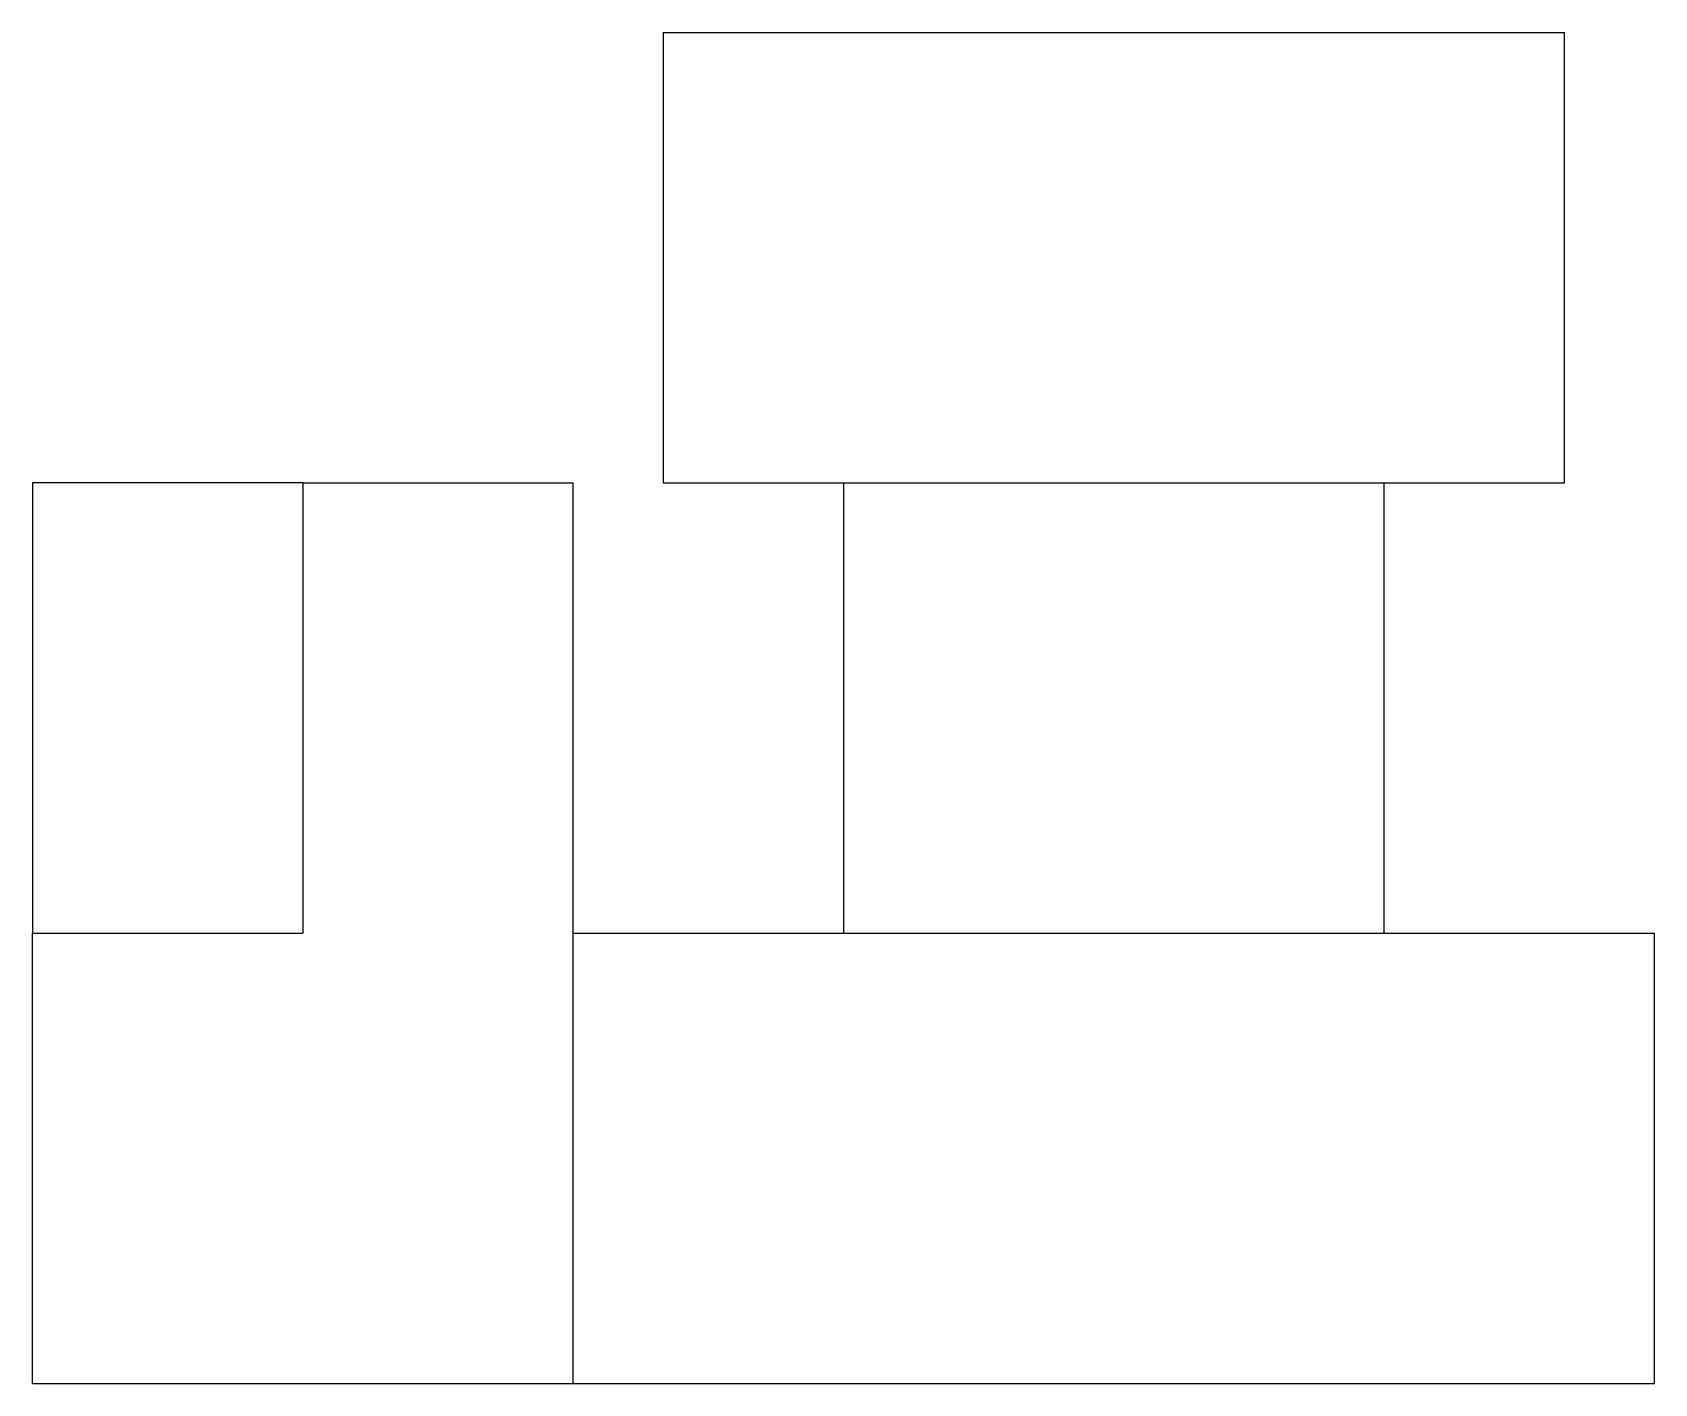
# Model space of a CAD drawing. Header units: metres. Extents: x -12 to 6, y 0 to 15.
import ezdxf

# ---------------------------------------------------------------- set-up
doc = ezdxf.new("R2010")
doc.units = ezdxf.units.M

msp = doc.modelspace()

# ---------------------------------------------------------------- linework, layer by layer
for points in [[(-5, 15), (-4.965, 15), (-4.93, 15), (-4.895, 15), (-4.83, 15), (-4.727, 15), (-4.623, 15), (-4.52, 15), (-4.362, 15), (-4.195, 15), (-4.028, 15), (-3.846, 15), (-3.624, 15), (-3.402, 15), (-3.181, 15), (-2.928, 15), (-2.662, 15), (-2.397, 15), (-2.127, 15), (-1.831, 15), (-1.535, 15), (-1.239, 15), (-0.935, 15), (-0.623, 15), (-0.312, 15), (0, 15), (0.312, 15), (0.623, 15), (0.935, 15), (1.239, 15), (1.535, 15), (1.831, 15), (2.127, 15), (2.397, 15), (2.662, 15), (2.928, 15), (3.181, 15), (3.402, 15), (3.624, 15), (3.846, 15), (4.028, 15), (4.195, 15), (4.362, 15), (4.52, 15), (4.623, 15), (4.727, 15), (4.83, 15), (4.895, 15), (4.93, 15), (4.965, 15), (5, 15)], [(-5, 15), (-5, 14.9), (-5, 14.8), (-5, 14.7), (-5, 14.6), (-5, 14.5), (-5, 14.4), (-5, 14.3), (-5, 14.2), (-5, 14.1), (-5, 14), (-5, 13.9), (-5, 13.8), (-5, 13.7), (-5, 13.6), (-5, 13.5), (-5, 13.4), (-5, 13.3), (-5, 13.2), (-5, 13.1), (-5, 13), (-5, 12.9), (-5, 12.8), (-5, 12.7), (-5, 12.6), (-5, 12.5), (-5, 12.4), (-5, 12.3), (-5, 12.2), (-5, 12.1), (-5, 12), (-5, 11.9), (-5, 11.8), (-5, 11.7), (-5, 11.6), (-5, 11.5), (-5, 11.4), (-5, 11.3), (-5, 11.2), (-5, 11.1), (-5, 11), (-5, 10.9), (-5, 10.8), (-5, 10.7), (-5, 10.6), (-5, 10.5), (-5, 10.4), (-5, 10.3), (-5, 10.2), (-5, 10.1), (-5, 10)], [(5, 10), (5, 10.1), (5, 10.2), (5, 10.3), (5, 10.4), (5, 10.5), (5, 10.6), (5, 10.7), (5, 10.8), (5, 10.9), (5, 11), (5, 11.1), (5, 11.2), (5, 11.3), (5, 11.4), (5, 11.5), (5, 11.6), (5, 11.7), (5, 11.8), (5, 11.9), (5, 12), (5, 12.1), (5, 12.2), (5, 12.3), (5, 12.4), (5, 12.5), (5, 12.6), (5, 12.7), (5, 12.8), (5, 12.9), (5, 13), (5, 13.1), (5, 13.2), (5, 13.3), (5, 13.4), (5, 13.5), (5, 13.6), (5, 13.7), (5, 13.8), (5, 13.9), (5, 14), (5, 14.1), (5, 14.2), (5, 14.3), (5, 14.4), (5, 14.5), (5, 14.6), (5, 14.7), (5, 14.8), (5, 14.9), (5, 15)], [(-12, 10), (-12, 9.9), (-12, 9.8), (-12, 9.7), (-12, 9.6), (-12, 9.5), (-12, 9.4), (-12, 9.3), (-12, 9.2), (-12, 9.1), (-12, 9), (-12, 8.9), (-12, 8.8), (-12, 8.7), (-12, 8.6), (-12, 8.5), (-12, 8.4), (-12, 8.3), (-12, 8.2), (-12, 8.1), (-12, 8), (-12, 7.9), (-12, 7.8), (-12, 7.7), (-12, 7.6), (-12, 7.5), (-12, 7.4), (-12, 7.3), (-12, 7.2), (-12, 7.1), (-12, 7), (-12, 6.9), (-12, 6.8), (-12, 6.7), (-12, 6.6), (-12, 6.5), (-12, 6.4), (-12, 6.3), (-12, 6.2), (-12, 6.1), (-12, 6), (-12, 5.9), (-12, 5.8), (-12, 5.7), (-12, 5.6), (-12, 5.5), (-12, 5.4), (-12, 5.3), (-12, 5.2), (-12, 5.1), (-12, 5)], [(-9, 10), (-9.06, 10), (-9.12, 10), (-9.18, 10), (-9.24, 10), (-9.3, 10), (-9.36, 10), (-9.42, 10), (-9.48, 10), (-9.54, 10), (-9.6, 10), (-9.66, 10), (-9.72, 10), (-9.78, 10), (-9.84, 10), (-9.9, 10), (-9.96, 10), (-10.02, 10), (-10.08, 10), (-10.14, 10), (-10.2, 10), (-10.26, 10), (-10.32, 10), (-10.38, 10), (-10.44, 10), (-10.5, 10), (-10.56, 10), (-10.62, 10), (-10.68, 10), (-10.74, 10), (-10.8, 10), (-10.86, 10), (-10.92, 10), (-10.98, 10), (-11.04, 10), (-11.1, 10), (-11.16, 10), (-11.22, 10), (-11.28, 10), (-11.34, 10), (-11.4, 10), (-11.46, 10), (-11.52, 10), (-11.58, 10), (-11.64, 10), (-11.7, 10), (-11.76, 10), (-11.82, 10), (-11.88, 10), (-11.94, 10), (-12, 10)], [(-9, 10), (-8.94, 10), (-8.88, 10), (-8.82, 10), (-8.76, 10), (-8.7, 10), (-8.64, 10), (-8.58, 10), (-8.52, 10), (-8.46, 10), (-8.4, 10), (-8.34, 10), (-8.28, 10), (-8.22, 10), (-8.16, 10), (-8.1, 10), (-8.04, 10), (-7.98, 10), (-7.92, 10), (-7.86, 10), (-7.8, 10), (-7.74, 10), (-7.68, 10), (-7.62, 10), (-7.56, 10), (-7.5, 10), (-7.44, 10), (-7.38, 10), (-7.32, 10), (-7.26, 10), (-7.2, 10), (-7.14, 10), (-7.08, 10), (-7.02, 10), (-6.96, 10), (-6.9, 10), (-6.84, 10), (-6.78, 10), (-6.72, 10), (-6.66, 10), (-6.6, 10), (-6.54, 10), (-6.48, 10), (-6.42, 10), (-6.36, 10), (-6.3, 10), (-6.24, 10), (-6.18, 10), (-6.12, 10), (-6.06, 10), (-6, 10)], [(-9, 10), (-9, 9.9), (-9, 9.8), (-9, 9.7), (-9, 9.6), (-9, 9.5), (-9, 9.4), (-9, 9.3), (-9, 9.2), (-9, 9.1), (-9, 9), (-9, 8.9), (-9, 8.8), (-9, 8.7), (-9, 8.6), (-9, 8.5), (-9, 8.4), (-9, 8.3), (-9, 8.2), (-9, 8.1), (-9, 8), (-9, 7.9), (-9, 7.8), (-9, 7.7), (-9, 7.6), (-9, 7.5), (-9, 7.4), (-9, 7.3), (-9, 7.2), (-9, 7.1), (-9, 7), (-9, 6.9), (-9, 6.8), (-9, 6.7), (-9, 6.6), (-9, 6.5), (-9, 6.4), (-9, 6.3), (-9, 6.2), (-9, 6.1), (-9, 6), (-9, 5.9), (-9, 5.8), (-9, 5.7), (-9, 5.6), (-9, 5.5), (-9, 5.4), (-9, 5.3), (-9, 5.2), (-9, 5.1), (-9, 5)], [(-6, 5), (-6, 5.1), (-6, 5.2), (-6, 5.3), (-6, 5.4), (-6, 5.5), (-6, 5.6), (-6, 5.7), (-6, 5.8), (-6, 5.9), (-6, 6), (-6, 6.1), (-6, 6.2), (-6, 6.3), (-6, 6.4), (-6, 6.5), (-6, 6.6), (-6, 6.7), (-6, 6.8), (-6, 6.9), (-6, 7), (-6, 7.1), (-6, 7.2), (-6, 7.3), (-6, 7.4), (-6, 7.5), (-6, 7.6), (-6, 7.7), (-6, 7.8), (-6, 7.9), (-6, 8), (-6, 8.1), (-6, 8.2), (-6, 8.3), (-6, 8.4), (-6, 8.5), (-6, 8.6), (-6, 8.7), (-6, 8.8), (-6, 8.9), (-6, 9), (-6, 9.1), (-6, 9.2), (-6, 9.3), (-6, 9.4), (-6, 9.5), (-6, 9.6), (-6, 9.7), (-6, 9.8), (-6, 9.9), (-6, 10)], [(-5, 10), (-4.965, 10), (-4.93, 10), (-4.895, 10), (-4.83, 10), (-4.727, 10), (-4.623, 10), (-4.52, 10), (-4.362, 10), (-4.195, 10), (-4.028, 10), (-3.846, 10), (-3.624, 10), (-3.402, 10), (-3.181, 10), (-2.928, 10), (-2.662, 10), (-2.397, 10), (-2.127, 10), (-1.831, 10), (-1.535, 10), (-1.239, 10), (-0.935, 10), (-0.623, 10), (-0.312, 10), (0, 10), (0.312, 10), (0.623, 10), (0.935, 10), (1.239, 10), (1.535, 10), (1.831, 10), (2.127, 10), (2.397, 10), (2.662, 10), (2.928, 10), (3.181, 10), (3.402, 10), (3.624, 10), (3.846, 10), (4.028, 10), (4.195, 10), (4.362, 10), (4.52, 10), (4.623, 10), (4.727, 10), (4.83, 10), (4.895, 10), (4.93, 10), (4.965, 10), (5, 10)], [(-3, 10), (-3, 9.9), (-3, 9.8), (-3, 9.7), (-3, 9.6), (-3, 9.5), (-3, 9.4), (-3, 9.3), (-3, 9.2), (-3, 9.1), (-3, 9), (-3, 8.9), (-3, 8.8), (-3, 8.7), (-3, 8.6), (-3, 8.5), (-3, 8.4), (-3, 8.3), (-3, 8.2), (-3, 8.1), (-3, 8), (-3, 7.9), (-3, 7.8), (-3, 7.7), (-3, 7.6), (-3, 7.5), (-3, 7.4), (-3, 7.3), (-3, 7.2), (-3, 7.1), (-3, 7), (-3, 6.9), (-3, 6.8), (-3, 6.7), (-3, 6.6), (-3, 6.5), (-3, 6.4), (-3, 6.3), (-3, 6.2), (-3, 6.1), (-3, 6), (-3, 5.9), (-3, 5.8), (-3, 5.7), (-3, 5.6), (-3, 5.5), (-3, 5.4), (-3, 5.3), (-3, 5.2), (-3, 5.1), (-3, 5)], [(3, 5), (3, 5.1), (3, 5.2), (3, 5.3), (3, 5.4), (3, 5.5), (3, 5.6), (3, 5.7), (3, 5.8), (3, 5.9), (3, 6), (3, 6.1), (3, 6.2), (3, 6.3), (3, 6.4), (3, 6.5), (3, 6.6), (3, 6.7), (3, 6.8), (3, 6.9), (3, 7), (3, 7.1), (3, 7.2), (3, 7.3), (3, 7.4), (3, 7.5), (3, 7.6), (3, 7.7), (3, 7.8), (3, 7.9), (3, 8), (3, 8.1), (3, 8.2), (3, 8.3), (3, 8.4), (3, 8.5), (3, 8.6), (3, 8.7), (3, 8.8), (3, 8.9), (3, 9), (3, 9.1), (3, 9.2), (3, 9.3), (3, 9.4), (3, 9.5), (3, 9.6), (3, 9.7), (3, 9.8), (3, 9.9), (3, 10)], [(-12, 5), (-11.94, 5), (-11.88, 5), (-11.82, 5), (-11.76, 5), (-11.7, 5), (-11.64, 5), (-11.58, 5), (-11.52, 5), (-11.46, 5), (-11.4, 5), (-11.34, 5), (-11.28, 5), (-11.22, 5), (-11.16, 5), (-11.1, 5), (-11.04, 5), (-10.98, 5), (-10.92, 5), (-10.86, 5), (-10.8, 5), (-10.74, 5), (-10.68, 5), (-10.62, 5), (-10.56, 5), (-10.5, 5), (-10.44, 5), (-10.38, 5), (-10.32, 5), (-10.26, 5), (-10.2, 5), (-10.14, 5), (-10.08, 5), (-10.02, 5), (-9.96, 5), (-9.9, 5), (-9.84, 5), (-9.78, 5), (-9.72, 5), (-9.66, 5), (-9.6, 5), (-9.54, 5), (-9.48, 5), (-9.42, 5), (-9.36, 5), (-9.3, 5), (-9.24, 5), (-9.18, 5), (-9.12, 5), (-9.06, 5), (-9, 5)], [(-12, 0), (-12, 0.1), (-12, 0.2), (-12, 0.3), (-12, 0.4), (-12, 0.5), (-12, 0.6), (-12, 0.7), (-12, 0.8), (-12, 0.9), (-12, 1), (-12, 1.1), (-12, 1.2), (-12, 1.3), (-12, 1.4), (-12, 1.5), (-12, 1.6), (-12, 1.7), (-12, 1.8), (-12, 1.9), (-12, 2), (-12, 2.1), (-12, 2.2), (-12, 2.3), (-12, 2.4), (-12, 2.5), (-12, 2.6), (-12, 2.7), (-12, 2.8), (-12, 2.9), (-12, 3), (-12, 3.1), (-12, 3.2), (-12, 3.3), (-12, 3.4), (-12, 3.5), (-12, 3.6), (-12, 3.7), (-12, 3.8), (-12, 3.9), (-12, 4), (-12, 4.1), (-12, 4.2), (-12, 4.3), (-12, 4.4), (-12, 4.5), (-12, 4.6), (-12, 4.7), (-12, 4.8), (-12, 4.9), (-12, 5)], [(-6, 5), (-5.958, 5), (-5.916, 5), (-5.874, 5), (-5.796, 5), (-5.672, 5), (-5.548, 5), (-5.424, 5), (-5.234, 5), (-5.034, 5), (-4.834, 5), (-4.615, 5), (-4.349, 5), (-4.083, 5), (-3.817, 5), (-3.513, 5), (-3.195, 5), (-2.876, 5), (-2.553, 5), (-2.197, 5), (-1.842, 5), (-1.487, 5), (-1.122, 5), (-0.748, 5), (-0.374, 5), (0, 5), (0.374, 5), (0.748, 5), (1.122, 5), (1.487, 5), (1.842, 5), (2.197, 5), (2.553, 5), (2.876, 5), (3.195, 5), (3.513, 5), (3.817, 5), (4.083, 5), (4.349, 5), (4.615, 5), (4.834, 5), (5.034, 5), (5.234, 5), (5.424, 5), (5.548, 5), (5.672, 5), (5.796, 5), (5.874, 5), (5.916, 5), (5.958, 5), (6, 5)], [(-6, 0), (-6, 0.1), (-6, 0.2), (-6, 0.3), (-6, 0.4), (-6, 0.5), (-6, 0.6), (-6, 0.7), (-6, 0.8), (-6, 0.9), (-6, 1), (-6, 1.1), (-6, 1.2), (-6, 1.3), (-6, 1.4), (-6, 1.5), (-6, 1.6), (-6, 1.7), (-6, 1.8), (-6, 1.9), (-6, 2), (-6, 2.1), (-6, 2.2), (-6, 2.3), (-6, 2.4), (-6, 2.5), (-6, 2.6), (-6, 2.7), (-6, 2.8), (-6, 2.9), (-6, 3), (-6, 3.1), (-6, 3.2), (-6, 3.3), (-6, 3.4), (-6, 3.5), (-6, 3.6), (-6, 3.7), (-6, 3.8), (-6, 3.9), (-6, 4), (-6, 4.1), (-6, 4.2), (-6, 4.3), (-6, 4.4), (-6, 4.5), (-6, 4.6), (-6, 4.7), (-6, 4.8), (-6, 4.9), (-6, 5)], [(6, 0), (6, 0.1), (6, 0.2), (6, 0.3), (6, 0.4), (6, 0.5), (6, 0.6), (6, 0.7), (6, 0.8), (6, 0.9), (6, 1), (6, 1.1), (6, 1.2), (6, 1.3), (6, 1.4), (6, 1.5), (6, 1.6), (6, 1.7), (6, 1.8), (6, 1.9), (6, 2), (6, 2.1), (6, 2.2), (6, 2.3), (6, 2.4), (6, 2.5), (6, 2.6), (6, 2.7), (6, 2.8), (6, 2.9), (6, 3), (6, 3.1), (6, 3.2), (6, 3.3), (6, 3.4), (6, 3.5), (6, 3.6), (6, 3.7), (6, 3.8), (6, 3.9), (6, 4), (6, 4.1), (6, 4.2), (6, 4.3), (6, 4.4), (6, 4.5), (6, 4.6), (6, 4.7), (6, 4.8), (6, 4.9), (6, 5)], [(-12, 0), (-11.88, 0), (-11.76, 0), (-11.64, 0), (-11.52, 0), (-11.4, 0), (-11.28, 0), (-11.16, 0), (-11.04, 0), (-10.92, 0), (-10.8, 0), (-10.68, 0), (-10.56, 0), (-10.44, 0), (-10.32, 0), (-10.2, 0), (-10.08, 0), (-9.96, 0), (-9.84, 0), (-9.72, 0), (-9.6, 0), (-9.48, 0), (-9.36, 0), (-9.24, 0), (-9.12, 0), (-9, 0), (-8.88, 0), (-8.76, 0), (-8.64, 0), (-8.52, 0), (-8.4, 0), (-8.28, 0), (-8.16, 0), (-8.04, 0), (-7.92, 0), (-7.8, 0), (-7.68, 0), (-7.56, 0), (-7.44, 0), (-7.32, 0), (-7.2, 0), (-7.08, 0), (-6.96, 0), (-6.84, 0), (-6.72, 0), (-6.6, 0), (-6.48, 0), (-6.36, 0), (-6.24, 0), (-6.12, 0), (-6, 0)], [(-6, 0), (-5.958, 0), (-5.916, 0), (-5.874, 0), (-5.796, 0), (-5.672, 0), (-5.548, 0), (-5.424, 0), (-5.234, 0), (-5.034, 0), (-4.834, 0), (-4.615, 0), (-4.349, 0), (-4.083, 0), (-3.817, 0), (-3.513, 0), (-3.195, 0), (-2.876, 0), (-2.553, 0), (-2.197, 0), (-1.842, 0), (-1.487, 0), (-1.122, 0), (-0.748, 0), (-0.374, 0), (0, 0), (0.374, 0), (0.748, 0), (1.122, 0), (1.487, 0), (1.842, 0), (2.197, 0), (2.553, 0), (2.876, 0), (3.195, 0), (3.513, 0), (3.817, 0), (4.083, 0), (4.349, 0), (4.615, 0), (4.834, 0), (5.034, 0), (5.234, 0), (5.424, 0), (5.548, 0), (5.672, 0), (5.796, 0), (5.874, 0), (5.916, 0), (5.958, 0), (6, 0)]]:
    msp.add_lwpolyline(points)

doc.saveas('drawing.dxf')
